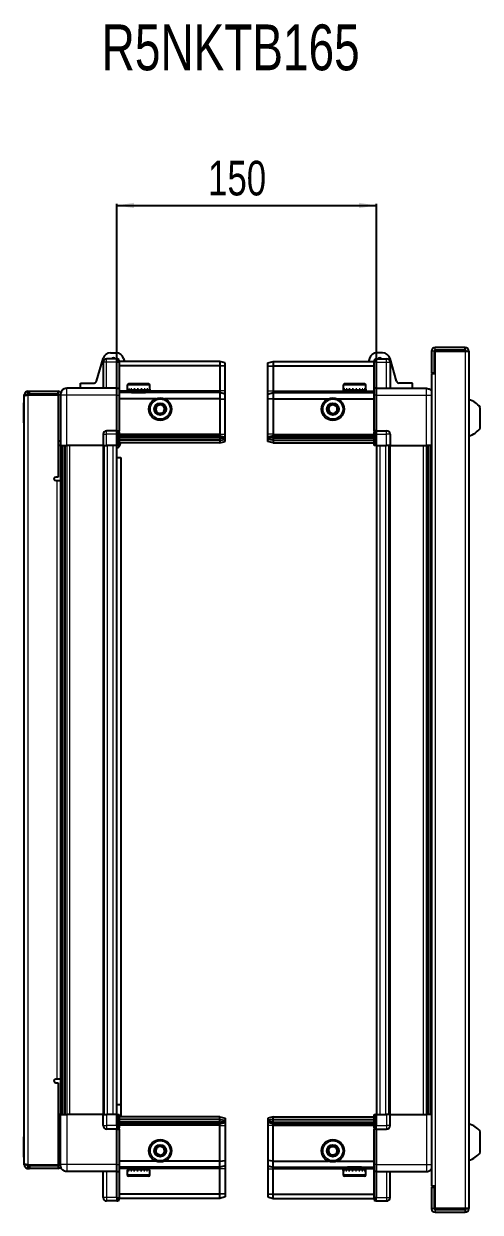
# Model space of a CAD drawing. Header units: millimetres. Extents: x 1132 to 5319, y 708 to 1883.
# Drawn here: x 3138 to 3402, y 1198 to 1883 of the extents above; entities that cross this region are included whole.
import ezdxf

# ---------------------------------------------------------------- set-up
doc = ezdxf.new("R2010")
doc.units = ezdxf.units.MM
doc.layers.add('FORMAT', color=7, linetype='Continuous')
doc.styles.add('SLDTEXTSTYLE0', font='TXT', dxfattribs={"width": 0.75})
doc.dimstyles.new('SLDDIMSTYLE0', dxfattribs={"dimtxt": 20, "dimasz": 10, "dimexe": 0, "dimexo": 0.0625, "dimgap": 5, "dimtad": 2, "dimdec": 1, "dimrnd": 1e-09, "dimzin": 12, "dimdsep": 46, "dimtxsty": 'SLDTEXTSTYLE0', "dimsah": 1, "dimcen": 0.09, "dimadec": 0, "dimazin": 3, "dimtfac": 1, "dimtofl": 0, "dimtmove": 0, "dimatfit": 3, "dimfxl": 0, "dimfrac": 2, "dimtolj": 1, "dimtzin": 12, "dimarcsym": 0})

# ---------------------------------------------------------------- blocks, each defined once
blk = doc.blocks.new('_D_5')
at = {"layer": 'FORMAT'}
for p, q in [((3192.11, 1640.11), (3192.11, 1779.6)), ((3192.11, 1778.6), (3342.11, 1778.6)), ((3342.11, 1640.11), (3342.11, 1779.6))]:
    blk.add_line(p, q, dxfattribs=at)
for points in [[(3192.11, 1778.6), (3202.11, 1777.07), (3202.11, 1780.14)], [(3342.11, 1778.6), (3332.11, 1780.14), (3332.11, 1777.07)]]:
    blk.add_solid(points, dxfattribs=at)
at = {"layer": 'FORMAT', "insert": (3244.94, 1804.39), "char_height": 20, "attachment_point": 1, "style": 'SLDTEXTSTYLE0'}
blk.add_mtext('150', dxfattribs=at)

msp = doc.modelspace()

# ---------------------------------------------------------------- linework, layer by layer
at = {"color": 7, "linetype": 'Continuous', "lineweight": 25}
for p, q in [((3373.96, 1694.5), (3373.96, 1682.1)), ((3375.46, 1694.5), (3375.46, 1682.1)), ((3375.96, 1681.6), (3375.96, 1694.5)), ((3375.96, 1694.5), (3393.36, 1694.5)), ((3393.36, 1696.6), (3376.06, 1696.6)), ((3393.36, 1695.1), (3376.06, 1695.1)), ((3393.36, 1695.1), (3393.36, 1696.6)), ((3393.36, 1694.5), (3395.46, 1694.5)), ((3395.46, 1694.5), (3395.46, 1199.7)), ((3180.48, 1677.19), (3184.25, 1690.34)), ((3184.26, 1688.1), (3184.26, 1673.1)), ((3192.26, 1690.1), (3186.26, 1690.1)), ((3188.57, 1693.6), (3191.8, 1693.6)), ((3192.26, 1690.1), (3192.59, 1690.1)), ((3192.26, 1690.1), (3192.26, 1688.1)), ((3192.26, 1673.3), (3192.26, 1688.1)), ((3192.26, 1673.3), (3192.26, 1688.1)), ((3193.46, 1689.6), (3192.59, 1690.1)), ((3193.46, 1688.1), (3193.46, 1689.6)), ((3251.76, 1688.6), (3193.46, 1688.6)), ((3193.46, 1688.1), (3193.46, 1673.3)), ((3196.12, 1690.34), (3196.62, 1688.6)), ((3251.76, 1688.6), (3251.76, 1686.1)), ((3254.76, 1687.8), (3251.76, 1688.6)), ((3254.76, 1685.95), (3254.76, 1687.8)), ((3279.46, 1687.8), (3282.46, 1688.6)), ((3279.46, 1685.95), (3279.46, 1687.8)), ((3282.46, 1688.6), (3282.46, 1686.1)), ((3282.46, 1688.6), (3340.76, 1688.6)), ((3338.09, 1690.34), (3337.59, 1688.6)), ((3341.62, 1690.1), (3340.76, 1689.6)), ((3340.76, 1689.6), (3340.76, 1688.1)), ((3340.76, 1673.3), (3340.76, 1688.1)), ((3341.96, 1690.1), (3341.62, 1690.1)), ((3341.96, 1688.1), (3341.96, 1690.1)), ((3341.96, 1690.1), (3347.96, 1690.1)), ((3341.96, 1688.1), (3341.96, 1673.3)), ((3345.64, 1693.6), (3342.42, 1693.6)), ((3349.96, 1688.1), (3349.96, 1673.1)), ((3353.74, 1677.19), (3349.97, 1690.34)), ((3251.76, 1686.1), (3193.46, 1686.1)), ((3251.76, 1686.1), (3251.76, 1671.6)), ((3254.76, 1685.95), (3251.76, 1686.1)), ((3254.76, 1671.6), (3254.76, 1685.95)), ((3279.46, 1685.95), (3282.46, 1686.1)), ((3279.46, 1671.6), (3279.46, 1685.95)), ((3282.46, 1686.1), (3282.46, 1671.6)), ((3282.46, 1686.1), (3340.76, 1686.1)), ((3373.86, 1681.6), (3373.86, 1212.6)), ((3373.86, 1681.6), (3375.96, 1681.6)), ((3373.96, 1682.1), (3375.46, 1682.1)), ((3171.31, 1673.1), (3171.31, 1676.1)), ((3171.31, 1676.1), (3179.03, 1676.1)), ((3198.26, 1675), (3198.26, 1672.6)), ((3199.06, 1675.8), (3206.23, 1675.8)), ((3206.23, 1675.8), (3210.46, 1675.8)), ((3211.26, 1672.6), (3211.26, 1675)), ((3322.96, 1675), (3322.96, 1672.1)), ((3323.76, 1675.8), (3335.16, 1675.8)), ((3335.96, 1672.1), (3335.96, 1675)), ((3362.91, 1676.1), (3355.18, 1676.1)), ((3362.91, 1673.1), (3362.91, 1676.1)), ((3140.26, 1669.25), (3138.76, 1669.25)), ((3138.76, 1668.75), (3138.76, 1669.25)), ((3138.76, 1225.45), (3138.76, 1668.75)), ((3140.86, 1669.85), (3140.86, 1671.35)), ((3140.86, 1671.35), (3141.76, 1671.35)), ((3140.86, 1669.85), (3141.76, 1669.85)), ((3140.86, 1669.35), (3158.26, 1669.35)), ((3141.76, 1669.85), (3141.76, 1671.35)), ((3141.76, 1671.35), (3158.26, 1671.35)), ((3141.76, 1669.85), (3158.26, 1669.85)), ((3158.26, 1669.85), (3158.26, 1671.35)), ((3159.76, 1669.35), (3158.26, 1669.35)), ((3158.26, 1669.35), (3158.26, 1621.85)), ((3159.76, 1669.1), (3159.76, 1640.1)), ((3192.26, 1673.1), (3163.26, 1673.1)), ((3192.26, 1673.1), (3192.26, 1673.3)), ((3192.26, 1673.1), (3193.46, 1673.1)), ((3192.26, 1669.1), (3192.26, 1673.1)), ((3192.26, 1648.8), (3192.26, 1669.1)), ((3193.46, 1673.3), (3193.46, 1673.1)), ((3193.46, 1673.1), (3193.46, 1669.1)), ((3251.76, 1670.6), (3193.46, 1670.6)), ((3193.46, 1669.1), (3193.46, 1648.8)), ((3214.76, 1667.1), (3193.46, 1667.1)), ((3198.26, 1672.6), (3198.26, 1672.1)), ((3198.26, 1672.1), (3198.39, 1672.1)), ((3198.58, 1672.6), (3198.39, 1672.6)), ((3198.39, 1672.6), (3198.39, 1672.1)), ((3198.39, 1672.1), (3198.58, 1672.1)), ((3198.58, 1672.6), (3198.58, 1672.1)), ((3198.58, 1672.1), (3199.11, 1672.1)), ((3199.51, 1672.6), (3199.11, 1672.6)), ((3199.11, 1672.6), (3199.11, 1672.1)), ((3199.11, 1672.1), (3199.51, 1672.1)), ((3199.51, 1672.6), (3199.51, 1672.1)), ((3199.51, 1672.1), (3200.38, 1672.1)), ((3200.36, 1672.1), (3200.36, 1672)), ((3200.36, 1672), (3209.16, 1672)), ((3200.95, 1672.6), (3200.38, 1672.6)), ((3200.38, 1672.6), (3200.38, 1672.1)), ((3200.38, 1672.1), (3200.95, 1672.1)), ((3200.76, 1671.6), (3201.45, 1671.12)), ((3200.76, 1671.6), (3205.79, 1671.6)), ((3201.45, 1671.12), (3200.76, 1670.64)), ((3200.76, 1670.64), (3200.76, 1670.6)), ((3200.76, 1670.64), (3205.79, 1670.64)), ((3200.95, 1672.6), (3200.95, 1672.1)), ((3200.95, 1672.1), (3202.08, 1672.1)), ((3201.45, 1671.12), (3205.61, 1671.12)), ((3202.77, 1672.6), (3202.08, 1672.6)), ((3202.08, 1672.6), (3202.08, 1672.1)), ((3202.08, 1672.1), (3202.77, 1672.1)), ((3202.77, 1672.6), (3202.77, 1672.1)), ((3202.77, 1672.1), (3204.04, 1672.1)), ((3204.78, 1672.6), (3204.04, 1672.6)), ((3204.04, 1672.6), (3204.04, 1672.1)), ((3204.04, 1672.1), (3204.27, 1672.1)), ((3204.27, 1672.6), (3204.27, 1672.1)), ((3204.77, 1672.6), (3204.77, 1672.1)), ((3204.77, 1672.1), (3204.78, 1672.1)), ((3204.78, 1672.6), (3204.78, 1672.1)), ((3204.78, 1672.1), (3206.07, 1672.1)), ((3205.61, 1671.12), (3208.07, 1671.12)), ((3205.79, 1671.6), (3208.76, 1671.6)), ((3205.79, 1670.64), (3208.76, 1670.64)), ((3206.79, 1672.6), (3206.07, 1672.6)), ((3206.07, 1672.6), (3206.07, 1672.1)), ((3206.13, 1672.6), (3206.13, 1672.1)), ((3206.13, 1672.1), (3206.79, 1672.1)), ((3206.79, 1672.6), (3206.79, 1672.1)), ((3206.79, 1672.1), (3207.97, 1672.1)), ((3208.59, 1672.6), (3207.97, 1672.6)), ((3207.97, 1672.6), (3207.97, 1672.1)), ((3207.97, 1672.1), (3208.59, 1672.1)), ((3208.07, 1671.12), (3208.76, 1671.6)), ((3208.76, 1670.64), (3208.07, 1671.12)), ((3208.59, 1672.6), (3208.59, 1672.1)), ((3208.59, 1672.1), (3209.56, 1672.1)), ((3208.76, 1670.6), (3208.76, 1670.64)), ((3209.16, 1672), (3209.16, 1672.1)), ((3210.03, 1672.6), (3209.56, 1672.6)), ((3209.56, 1672.6), (3209.56, 1672.1)), ((3209.56, 1672.1), (3210.03, 1672.1)), ((3210.03, 1672.6), (3210.03, 1672.1)), ((3210.03, 1672.1), (3210.68, 1672.1)), ((3210.95, 1672.6), (3210.68, 1672.6)), ((3210.68, 1672.6), (3210.68, 1672.1)), ((3210.68, 1672.1), (3210.95, 1672.1)), ((3210.95, 1672.6), (3210.95, 1672.1)), ((3210.95, 1672.1), (3211.22, 1672.1)), ((3211.26, 1672.6), (3211.22, 1672.6)), ((3211.22, 1672.6), (3211.22, 1672.1)), ((3211.22, 1672.1), (3211.26, 1672.1)), ((3211.26, 1672.6), (3211.26, 1672.1)), ((3251.76, 1667.1), (3219.76, 1667.1)), ((3251.76, 1671.6), (3251.76, 1670.6)), ((3251.76, 1670.6), (3251.76, 1667.1)), ((3254.76, 1669.8), (3251.76, 1670.6)), ((3251.76, 1667.1), (3251.76, 1646.6)), ((3251.76, 1667.1), (3254.76, 1666.77)), ((3254.76, 1669.8), (3254.76, 1671.6)), ((3254.76, 1666.77), (3254.76, 1669.8)), ((3254.76, 1646.6), (3254.76, 1666.77)), ((3279.46, 1669.8), (3279.46, 1671.6)), ((3279.46, 1669.8), (3282.46, 1670.6)), ((3279.46, 1666.77), (3279.46, 1669.8)), ((3282.46, 1667.1), (3279.46, 1666.77)), ((3279.46, 1646.6), (3279.46, 1666.77)), ((3282.46, 1671.6), (3282.46, 1670.6)), ((3282.46, 1670.6), (3282.46, 1667.1)), ((3282.46, 1670.6), (3340.76, 1670.6)), ((3282.46, 1667.1), (3282.46, 1646.6)), ((3282.46, 1667.1), (3314.46, 1667.1)), ((3319.46, 1667.1), (3340.76, 1667.1)), ((3322.96, 1672.1), (3322.99, 1672.1)), ((3323.11, 1672.6), (3322.99, 1672.6)), ((3322.99, 1672.6), (3322.99, 1672.1)), ((3322.99, 1672.1), (3323.11, 1672.1)), ((3323.11, 1672.6), (3323.11, 1672.1)), ((3323.11, 1672.1), (3323.52, 1672.1)), ((3323.86, 1672.6), (3323.52, 1672.6)), ((3323.52, 1672.6), (3323.52, 1672.1)), ((3323.52, 1672.1), (3323.86, 1672.1)), ((3323.86, 1672.6), (3323.86, 1672.1)), ((3323.86, 1672.1), (3324.64, 1672.1)), ((3325.16, 1672.6), (3324.64, 1672.6)), ((3324.64, 1672.6), (3324.64, 1672.1)), ((3324.64, 1672.1), (3325.16, 1672.1)), ((3325.06, 1672.1), (3325.06, 1672)), ((3325.06, 1672), (3333.86, 1672)), ((3325.16, 1672.6), (3325.16, 1672.1)), ((3325.16, 1672.1), (3326.22, 1672.1)), ((3325.46, 1671.6), (3326.15, 1671.12)), ((3325.46, 1671.6), (3333.46, 1671.6)), ((3326.15, 1671.12), (3325.46, 1670.64)), ((3325.46, 1670.64), (3325.46, 1670.6)), ((3325.46, 1670.64), (3333.46, 1670.64)), ((3326.15, 1671.12), (3332.77, 1671.12)), ((3326.88, 1672.6), (3326.22, 1672.6)), ((3326.22, 1672.6), (3326.22, 1672.1)), ((3326.22, 1672.1), (3326.88, 1672.1)), ((3326.88, 1672.6), (3326.88, 1672.1)), ((3326.88, 1672.1), (3328.12, 1672.1)), ((3328.85, 1672.6), (3328.12, 1672.6)), ((3328.12, 1672.6), (3328.12, 1672.1)), ((3328.12, 1672.1), (3328.55, 1672.1)), ((3328.55, 1672.6), (3328.55, 1672.1)), ((3328.85, 1672.6), (3328.85, 1672.1)), ((3328.85, 1672.1), (3330.15, 1672.1)), ((3330.88, 1672.6), (3330.15, 1672.6)), ((3330.15, 1672.6), (3330.15, 1672.1)), ((3330.42, 1672.6), (3330.42, 1672.1)), ((3330.42, 1672.1), (3330.88, 1672.1)), ((3330.88, 1672.6), (3330.88, 1672.1)), ((3330.88, 1672.1), (3332.11, 1672.1)), ((3332.77, 1672.6), (3332.11, 1672.6)), ((3332.11, 1672.6), (3332.11, 1672.1)), ((3332.11, 1672.1), (3332.77, 1672.1)), ((3332.77, 1672.6), (3332.77, 1672.1)), ((3332.77, 1672.1), (3333.82, 1672.1)), ((3332.77, 1671.12), (3333.46, 1671.6)), ((3333.46, 1670.64), (3332.77, 1671.12)), ((3333.46, 1670.6), (3333.46, 1670.64)), ((3334.34, 1672.6), (3333.82, 1672.6)), ((3333.82, 1672.6), (3333.82, 1672.1)), ((3333.82, 1672.1), (3334.34, 1672.1)), ((3333.86, 1672), (3333.86, 1672.1)), ((3334.34, 1672.6), (3334.34, 1672.1)), ((3334.34, 1672.1), (3335.09, 1672.1)), ((3335.42, 1672.6), (3335.09, 1672.6)), ((3335.09, 1672.6), (3335.09, 1672.1)), ((3335.09, 1672.1), (3335.42, 1672.1)), ((3335.42, 1672.6), (3335.42, 1672.1)), ((3335.42, 1672.1), (3335.82, 1672.1)), ((3335.93, 1672.6), (3335.82, 1672.6)), ((3335.82, 1672.6), (3335.82, 1672.1)), ((3335.82, 1672.1), (3335.93, 1672.1)), ((3335.93, 1672.6), (3335.93, 1672.1)), ((3335.93, 1672.1), (3335.96, 1672.1)), ((3340.76, 1673.1), (3340.76, 1673.3)), ((3341.96, 1673.1), (3340.76, 1673.1)), ((3340.76, 1669.1), (3340.76, 1673.1)), ((3340.76, 1648.8), (3340.76, 1669.1)), ((3341.96, 1673.3), (3341.96, 1673.1)), ((3341.96, 1673.1), (3341.96, 1669.1)), ((3341.96, 1673.1), (3370.96, 1673.1)), ((3341.96, 1669.1), (3341.96, 1648.8)), ((3138.76, 1664.74), (3138.46, 1664.74)), ((3138.46, 1653.17), (3138.46, 1664.74)), ((3402.06, 1650.1), (3402.06, 1662.1)), ((3138.46, 1653.17), (3138.76, 1653.17)), ((3184.26, 1646.6), (3184.26, 1640.1)), ((3192.26, 1648.6), (3186.26, 1648.6)), ((3192.26, 1648.6), (3192.26, 1648.8)), ((3192.26, 1648.6), (3192.26, 1646.6)), ((3192.26, 1648.6), (3193.46, 1648.6)), ((3192.26, 1640.1), (3192.26, 1646.6)), ((3192.26, 1640.1), (3192.26, 1646.6)), ((3192.59, 1640.1), (3192.59, 1646.6)), ((3193.46, 1648.8), (3193.46, 1648.6)), ((3193.46, 1647.93), (3193.46, 1648.6)), ((3193.46, 1647.93), (3193.46, 1640.1)), ((3251.76, 1646.6), (3251.76, 1645.6)), ((3254.76, 1644.8), (3254.76, 1646.6)), ((3279.46, 1644.8), (3279.46, 1646.6)), ((3282.46, 1646.6), (3282.46, 1645.6)), ((3340.76, 1648.6), (3340.76, 1648.8)), ((3341.96, 1648.6), (3340.76, 1648.6)), ((3340.76, 1648.6), (3340.76, 1647.93)), ((3340.76, 1640.1), (3340.76, 1647.93)), ((3341.62, 1646.6), (3341.62, 1640.1)), ((3341.96, 1648.8), (3341.96, 1648.6)), ((3341.96, 1646.6), (3341.96, 1648.6)), ((3341.96, 1646.6), (3341.96, 1648.6)), ((3341.96, 1648.6), (3347.96, 1648.6)), ((3341.96, 1646.6), (3341.96, 1640.1)), ((3349.96, 1646.6), (3349.96, 1640.1)), ((3158.26, 1642.85), (3159.76, 1642.85)), ((3159.76, 1640.1), (3158.26, 1640.1)), ((3160.41, 1254.1), (3160.41, 1640.1)), ((3162.2, 1640.1), (3162.2, 1254.1)), ((3162.23, 1640.1), (3162.23, 1254.1)), ((3184.26, 1640.1), (3163.26, 1640.1)), ((3184.26, 1640.1), (3186.26, 1640.1)), ((3184.91, 1254.1), (3184.91, 1640.1)), ((3192.26, 1640.1), (3186.26, 1640.1)), ((3192.11, 1254.1), (3192.11, 1640.1)), ((3192.26, 1640.1), (3192.59, 1640.1)), ((3192.26, 1640.1), (3192.26, 1640.1)), ((3193.46, 1640.1), (3192.59, 1640.1)), ((3192.59, 1640.1), (3192.59, 1640.1)), ((3251.76, 1645.6), (3193.46, 1645.6)), ((3251.76, 1644.6), (3193.46, 1644.6)), ((3251.76, 1643.1), (3193.46, 1643.1)), ((3251.76, 1641.6), (3193.46, 1641.6)), ((3251.76, 1645.6), (3251.76, 1644.6)), ((3251.76, 1645.6), (3254.76, 1644.8)), ((3251.76, 1644.6), (3251.76, 1643.1)), ((3251.76, 1644.6), (3254.76, 1644.06)), ((3251.76, 1643.1), (3254.76, 1643.56)), ((3251.76, 1643.1), (3251.76, 1641.6)), ((3251.76, 1641.6), (3254.76, 1642.41)), ((3254.76, 1644.06), (3254.76, 1644.8)), ((3254.76, 1643.56), (3254.76, 1644.06)), ((3254.76, 1642.41), (3254.76, 1643.56)), ((3282.46, 1645.6), (3279.46, 1644.8)), ((3279.46, 1644.06), (3279.46, 1644.8)), ((3282.46, 1644.6), (3279.46, 1644.06)), ((3279.46, 1643.56), (3279.46, 1644.06)), ((3282.46, 1643.1), (3279.46, 1643.56)), ((3279.46, 1642.41), (3279.46, 1643.56)), ((3282.46, 1641.6), (3279.46, 1642.41)), ((3282.46, 1645.6), (3282.46, 1644.6)), ((3282.46, 1645.6), (3340.76, 1645.6)), ((3282.46, 1644.6), (3340.76, 1644.6)), ((3282.46, 1644.6), (3282.46, 1643.1)), ((3282.46, 1643.1), (3282.46, 1641.6)), ((3282.46, 1643.1), (3340.76, 1643.1)), ((3282.46, 1641.6), (3340.76, 1641.6)), ((3341.62, 1640.1), (3340.76, 1640.1)), ((3341.96, 1640.1), (3341.62, 1640.1)), ((3341.96, 1640.1), (3347.96, 1640.1)), ((3342.11, 1640.1), (3342.11, 1254.1)), ((3349.96, 1640.1), (3347.96, 1640.1)), ((3349.31, 1640.1), (3349.31, 1254.1)), ((3349.96, 1640.1), (3370.96, 1640.1)), ((3371.98, 1254.1), (3371.98, 1640.1)), ((3372.02, 1254.1), (3372.02, 1640.1)), ((3373.81, 1640.1), (3373.81, 1254.1)), ((3192.11, 1633.1), (3194.61, 1633.1)), ((3194.61, 1633.1), (3194.61, 1259.6)), ((3158.26, 1621.85), (3156.91, 1621.85)), ((3156.91, 1619.85), (3157.66, 1619.85)), ((3157.66, 1619.85), (3159.76, 1619.85)), ((3159.76, 1619.85), (3159.76, 1274.35)), ((3157.66, 1274.35), (3156.91, 1274.35)), ((3156.91, 1272.35), (3158.26, 1272.35)), ((3159.76, 1274.35), (3157.66, 1274.35)), ((3158.26, 1272.35), (3158.26, 1224.85)), ((3194.61, 1259.6), (3192.11, 1259.6)), ((3194.61, 1259.6), (3194.61, 1252.6)), ((3159.76, 1254.1), (3158.26, 1254.1)), ((3159.76, 1251.35), (3158.26, 1251.35)), ((3159.76, 1225.1), (3159.76, 1254.1)), ((3184.26, 1254.1), (3163.26, 1254.1)), ((3184.26, 1247.6), (3184.26, 1254.1)), ((3184.26, 1254.1), (3186.26, 1254.1)), ((3192.26, 1254.1), (3186.26, 1254.1)), ((3192.26, 1247.6), (3192.26, 1254.1)), ((3192.26, 1254.1), (3192.59, 1254.1)), ((3192.59, 1247.6), (3192.59, 1254.1)), ((3192.59, 1254.1), (3193.46, 1254.1)), ((3193.46, 1254.1), (3193.46, 1246.28)), ((3251.76, 1252.6), (3193.46, 1252.6)), ((3251.76, 1251.1), (3193.46, 1251.1)), ((3251.76, 1249.6), (3193.46, 1249.6)), ((3251.76, 1248.6), (3193.46, 1248.6)), ((3251.76, 1251.1), (3251.76, 1252.6)), ((3251.76, 1252.6), (3254.76, 1251.8)), ((3251.76, 1249.6), (3251.76, 1251.1)), ((3251.76, 1251.1), (3254.76, 1250.65)), ((3251.76, 1249.6), (3254.76, 1250.15)), ((3251.76, 1248.6), (3251.76, 1249.6)), ((3251.76, 1248.6), (3254.76, 1249.41)), ((3251.76, 1247.6), (3251.76, 1248.6)), ((3254.76, 1251.8), (3254.76, 1250.65)), ((3254.76, 1250.65), (3254.76, 1250.15)), ((3254.76, 1250.15), (3254.76, 1249.41)), ((3254.76, 1249.41), (3254.76, 1247.6)), ((3282.46, 1252.6), (3279.46, 1251.8)), ((3279.46, 1251.8), (3279.46, 1250.65)), ((3282.46, 1251.1), (3279.46, 1250.65)), ((3279.46, 1250.65), (3279.46, 1250.15)), ((3282.46, 1249.6), (3279.46, 1250.15)), ((3279.46, 1250.15), (3279.46, 1249.41)), ((3282.46, 1248.6), (3279.46, 1249.41)), ((3279.46, 1249.41), (3279.46, 1247.6)), ((3282.46, 1251.1), (3282.46, 1252.6)), ((3282.46, 1252.6), (3340.76, 1252.6)), ((3282.46, 1249.6), (3282.46, 1251.1)), ((3282.46, 1251.1), (3340.76, 1251.1)), ((3282.46, 1249.6), (3340.76, 1249.6)), ((3282.46, 1248.6), (3282.46, 1249.6)), ((3282.46, 1248.6), (3340.76, 1248.6)), ((3282.46, 1247.6), (3282.46, 1248.6)), ((3340.76, 1246.28), (3340.76, 1254.1)), ((3340.76, 1254.1), (3341.62, 1254.1)), ((3341.62, 1254.1), (3341.62, 1254.1)), ((3341.62, 1254.1), (3341.62, 1247.6)), ((3341.96, 1254.1), (3341.62, 1254.1)), ((3341.96, 1254.1), (3341.96, 1247.6)), ((3341.96, 1254.1), (3341.96, 1254.1)), ((3341.96, 1254.1), (3347.96, 1254.1)), ((3341.96, 1254.1), (3341.96, 1247.6)), ((3349.96, 1254.1), (3347.96, 1254.1)), ((3349.96, 1247.6), (3349.96, 1254.1)), ((3349.96, 1254.1), (3370.96, 1254.1)), ((3192.26, 1245.6), (3186.26, 1245.6)), ((3192.26, 1247.6), (3192.26, 1245.6)), ((3192.26, 1247.6), (3192.26, 1245.6)), ((3192.26, 1245.6), (3193.46, 1245.6)), ((3192.26, 1245.4), (3192.26, 1245.6)), ((3192.26, 1225.1), (3192.26, 1245.4)), ((3193.46, 1245.6), (3193.46, 1246.28)), ((3193.46, 1245.6), (3193.46, 1245.4)), ((3193.46, 1245.4), (3193.46, 1225.1)), ((3251.76, 1227.1), (3251.76, 1247.6)), ((3254.76, 1247.6), (3254.76, 1227.44)), ((3279.46, 1247.6), (3279.46, 1227.44)), ((3282.46, 1227.1), (3282.46, 1247.6)), ((3340.76, 1246.28), (3340.76, 1245.6)), ((3341.96, 1245.6), (3340.76, 1245.6)), ((3340.76, 1245.4), (3340.76, 1245.6)), ((3340.76, 1225.1), (3340.76, 1245.4)), ((3341.96, 1245.6), (3341.96, 1247.6)), ((3341.96, 1245.6), (3341.96, 1245.4)), ((3341.96, 1245.6), (3347.96, 1245.6)), ((3341.96, 1245.4), (3341.96, 1225.1)), ((3402.06, 1232.1), (3402.06, 1244.1)), ((3138.76, 1241.04), (3138.46, 1241.04)), ((3138.46, 1231.36), (3138.46, 1241.04)), ((3138.46, 1229.47), (3138.46, 1231.36)), ((3138.46, 1229.47), (3138.76, 1229.47)), ((3138.76, 1224.95), (3138.76, 1225.45)), ((3140.26, 1224.95), (3138.76, 1224.95)), ((3158.26, 1224.85), (3140.86, 1224.85)), ((3140.86, 1224.35), (3140.86, 1222.85)), ((3140.86, 1224.35), (3141.76, 1224.35)), ((3140.86, 1222.85), (3141.76, 1222.85)), ((3158.26, 1224.35), (3141.76, 1224.35)), ((3141.76, 1224.35), (3141.76, 1222.85)), ((3158.26, 1222.85), (3141.76, 1222.85)), ((3158.26, 1224.85), (3159.76, 1224.85)), ((3158.26, 1224.35), (3158.26, 1222.85)), ((3192.26, 1221.1), (3163.26, 1221.1)), ((3184.26, 1206.1), (3184.26, 1221.1)), ((3192.26, 1221.1), (3192.26, 1225.1)), ((3192.26, 1221.1), (3193.46, 1221.1)), ((3192.26, 1220.9), (3192.26, 1221.1)), ((3192.26, 1206.1), (3192.26, 1220.9)), ((3214.76, 1227.1), (3193.46, 1227.1)), ((3193.46, 1225.1), (3193.46, 1221.1)), ((3251.76, 1223.6), (3193.46, 1223.6)), ((3193.46, 1221.1), (3193.46, 1220.9)), ((3193.46, 1220.9), (3193.46, 1206.1)), ((3198.26, 1222.1), (3198.26, 1219.2)), ((3198.35, 1222.1), (3198.26, 1222.1)), ((3198.35, 1221.6), (3198.35, 1222.1)), ((3198.52, 1222.1), (3198.35, 1222.1)), ((3198.35, 1221.6), (3198.52, 1221.6)), ((3198.52, 1221.6), (3198.52, 1222.1)), ((3199.01, 1222.1), (3198.52, 1222.1)), ((3199.01, 1221.6), (3199.01, 1222.1)), ((3199.39, 1222.1), (3199.01, 1222.1)), ((3199.01, 1221.6), (3199.39, 1221.6)), ((3199.39, 1221.6), (3199.39, 1222.1)), ((3200.23, 1222.1), (3199.39, 1222.1)), ((3200.23, 1221.6), (3200.23, 1222.1)), ((3200.79, 1222.1), (3200.23, 1222.1)), ((3200.23, 1221.6), (3200.79, 1221.6)), ((3200.36, 1222.2), (3200.36, 1222.1)), ((3205.76, 1222.2), (3200.36, 1222.2)), ((3200.76, 1223.6), (3200.76, 1223.57)), ((3200.76, 1223.57), (3201.45, 1223.09)), ((3200.86, 1223.57), (3200.76, 1223.57)), ((3201.45, 1223.09), (3200.76, 1222.6)), ((3200.86, 1222.6), (3200.76, 1222.6)), ((3200.79, 1221.6), (3200.79, 1222.1)), ((3201.89, 1222.1), (3200.79, 1222.1)), ((3208.76, 1223.57), (3200.86, 1223.57)), ((3208.76, 1222.6), (3200.86, 1222.6)), ((3201.53, 1223.09), (3201.45, 1223.09)), ((3208.07, 1223.09), (3201.53, 1223.09)), ((3201.89, 1221.6), (3201.89, 1222.1)), ((3202.57, 1222.1), (3201.89, 1222.1)), ((3201.89, 1221.6), (3202.57, 1221.6)), ((3202.57, 1221.6), (3202.57, 1222.1)), ((3203.84, 1222.1), (3202.57, 1222.1)), ((3203.84, 1221.6), (3203.84, 1222.1)), ((3204.13, 1222.1), (3203.84, 1222.1)), ((3203.84, 1221.6), (3204.57, 1221.6)), ((3204.13, 1221.6), (3204.13, 1222.1)), ((3204.57, 1221.6), (3204.57, 1222.1)), ((3205.87, 1222.1), (3204.57, 1222.1)), ((3209.16, 1222.2), (3205.76, 1222.2)), ((3205.87, 1221.6), (3205.87, 1222.1)), ((3205.87, 1221.6), (3206.59, 1221.6)), ((3206, 1221.6), (3206, 1222.1)), ((3206.59, 1222.1), (3206, 1222.1)), ((3206.59, 1221.6), (3206.59, 1222.1)), ((3207.79, 1222.1), (3206.59, 1222.1)), ((3207.79, 1221.6), (3207.79, 1222.1)), ((3208.43, 1222.1), (3207.79, 1222.1)), ((3207.79, 1221.6), (3208.43, 1221.6)), ((3208.07, 1223.09), (3208.76, 1223.57)), ((3208.76, 1222.6), (3208.07, 1223.09)), ((3208.43, 1221.6), (3208.43, 1222.1)), ((3209.42, 1222.1), (3208.43, 1222.1)), ((3208.76, 1223.57), (3208.76, 1223.6)), ((3209.16, 1222.1), (3209.16, 1222.2)), ((3209.42, 1221.6), (3209.42, 1222.1)), ((3209.9, 1222.1), (3209.42, 1222.1)), ((3209.42, 1221.6), (3209.9, 1221.6)), ((3209.9, 1221.6), (3209.9, 1222.1)), ((3210.59, 1222.1), (3209.9, 1222.1)), ((3210.59, 1221.6), (3210.59, 1222.1)), ((3210.88, 1222.1), (3210.59, 1222.1)), ((3210.59, 1221.6), (3210.88, 1221.6)), ((3210.88, 1221.6), (3210.88, 1222.1)), ((3211.19, 1222.1), (3210.88, 1222.1)), ((3211.19, 1221.6), (3211.19, 1222.1)), ((3211.25, 1222.1), (3211.19, 1222.1)), ((3211.19, 1221.6), (3211.25, 1221.6)), ((3211.25, 1221.6), (3211.25, 1222.1)), ((3211.26, 1222.1), (3211.25, 1222.1)), ((3211.26, 1219.2), (3211.26, 1222.1)), ((3251.76, 1227.1), (3219.76, 1227.1)), ((3251.76, 1227.1), (3254.76, 1227.44)), ((3251.76, 1223.6), (3251.76, 1227.1)), ((3254.76, 1224.41), (3251.76, 1223.6)), ((3251.76, 1222.6), (3251.76, 1223.6)), ((3251.76, 1208.1), (3251.76, 1222.6)), ((3254.76, 1227.44), (3254.76, 1224.41)), ((3254.76, 1224.41), (3254.76, 1222.6)), ((3254.76, 1222.6), (3254.76, 1208.26)), ((3282.46, 1227.1), (3279.46, 1227.44)), ((3279.46, 1227.44), (3279.46, 1224.41)), ((3279.46, 1224.41), (3282.46, 1223.6)), ((3279.46, 1224.41), (3279.46, 1222.6)), ((3279.46, 1222.6), (3279.46, 1208.26)), ((3282.46, 1227.1), (3314.46, 1227.1)), ((3282.46, 1223.6), (3282.46, 1227.1)), ((3282.46, 1223.6), (3340.76, 1223.6)), ((3282.46, 1222.6), (3282.46, 1223.6)), ((3282.46, 1208.1), (3282.46, 1222.6)), ((3319.46, 1227.1), (3340.76, 1227.1)), ((3322.96, 1222.1), (3322.96, 1219.2)), ((3322.98, 1222.1), (3322.96, 1222.1)), ((3322.98, 1221.6), (3322.98, 1222.1)), ((3323.07, 1222.1), (3322.98, 1222.1)), ((3322.98, 1221.6), (3323.07, 1221.6)), ((3323.07, 1221.6), (3323.07, 1222.1)), ((3323.45, 1222.1), (3323.07, 1222.1)), ((3323.45, 1221.6), (3323.45, 1222.1)), ((3323.76, 1222.1), (3323.45, 1222.1)), ((3323.45, 1221.6), (3323.76, 1221.6)), ((3323.76, 1221.6), (3323.76, 1222.1)), ((3324.5, 1222.1), (3323.76, 1222.1)), ((3324.5, 1221.6), (3324.5, 1222.1)), ((3325.01, 1222.1), (3324.5, 1222.1)), ((3324.5, 1221.6), (3325.01, 1221.6)), ((3325.01, 1221.6), (3325.01, 1222.1)), ((3326.05, 1222.1), (3325.01, 1222.1)), ((3325.06, 1222.2), (3325.06, 1222.1)), ((3333.86, 1222.2), (3325.06, 1222.2)), ((3325.46, 1223.6), (3325.46, 1223.57)), ((3325.46, 1223.57), (3326.15, 1223.09)), ((3333.46, 1223.57), (3325.46, 1223.57)), ((3326.15, 1223.09), (3325.46, 1222.6)), ((3333.46, 1222.6), (3325.46, 1222.6)), ((3326.05, 1221.6), (3326.05, 1222.1)), ((3326.7, 1222.1), (3326.05, 1222.1)), ((3326.05, 1221.6), (3326.7, 1221.6)), ((3332.77, 1223.09), (3326.15, 1223.09)), ((3326.7, 1221.6), (3326.7, 1222.1)), ((3327.92, 1222.1), (3326.7, 1222.1)), ((3327.92, 1221.6), (3327.92, 1222.1)), ((3328.42, 1222.1), (3327.92, 1222.1)), ((3327.92, 1221.6), (3328.65, 1221.6)), ((3328.42, 1221.6), (3328.42, 1222.1)), ((3328.65, 1221.6), (3328.65, 1222.1)), ((3329.95, 1222.1), (3328.65, 1222.1)), ((3329.95, 1221.6), (3329.95, 1222.1)), ((3329.95, 1221.6), (3330.68, 1221.6)), ((3330.29, 1221.6), (3330.29, 1222.1)), ((3330.68, 1222.1), (3330.29, 1222.1)), ((3330.68, 1221.6), (3330.68, 1222.1)), ((3331.93, 1222.1), (3330.68, 1222.1)), ((3331.93, 1221.6), (3331.93, 1222.1)), ((3332.59, 1222.1), (3331.93, 1222.1)), ((3331.93, 1221.6), (3332.59, 1221.6)), ((3332.59, 1221.6), (3332.59, 1222.1)), ((3333.67, 1222.1), (3332.59, 1222.1)), ((3332.77, 1223.09), (3333.46, 1223.57)), ((3333.46, 1222.6), (3332.77, 1223.09)), ((3333.46, 1223.57), (3333.46, 1223.6)), ((3333.67, 1221.6), (3333.67, 1222.1)), ((3334.2, 1222.1), (3333.67, 1222.1)), ((3333.67, 1221.6), (3334.2, 1221.6)), ((3333.86, 1222.1), (3333.86, 1222.2)), ((3334.2, 1221.6), (3334.2, 1222.1)), ((3334.99, 1222.1), (3334.2, 1222.1)), ((3334.99, 1221.6), (3334.99, 1222.1)), ((3335.34, 1222.1), (3334.99, 1222.1)), ((3334.99, 1221.6), (3335.34, 1221.6)), ((3335.34, 1221.6), (3335.34, 1222.1)), ((3335.77, 1222.1), (3335.34, 1222.1)), ((3335.77, 1221.6), (3335.77, 1222.1)), ((3335.91, 1222.1), (3335.77, 1222.1)), ((3335.77, 1221.6), (3335.91, 1221.6)), ((3335.91, 1221.6), (3335.91, 1222.1)), ((3335.96, 1222.1), (3335.91, 1222.1)), ((3335.96, 1219.2), (3335.96, 1222.1)), ((3340.76, 1221.1), (3340.76, 1225.1)), ((3341.96, 1221.1), (3340.76, 1221.1)), ((3340.76, 1220.9), (3340.76, 1221.1)), ((3340.76, 1206.1), (3340.76, 1220.9)), ((3341.96, 1225.1), (3341.96, 1221.1)), ((3341.96, 1221.1), (3341.96, 1220.9)), ((3341.96, 1221.1), (3370.96, 1221.1)), ((3341.96, 1220.9), (3341.96, 1206.1)), ((3341.96, 1220.9), (3341.96, 1206.1)), ((3349.96, 1206.1), (3349.96, 1221.1)), ((3199.21, 1218.4), (3199.06, 1218.4)), ((3210.46, 1218.4), (3199.21, 1218.4)), ((3335.16, 1218.4), (3323.76, 1218.4)), ((3251.76, 1208.1), (3193.46, 1208.1)), ((3254.76, 1208.26), (3251.76, 1208.1)), ((3251.76, 1205.6), (3251.76, 1208.1)), ((3254.76, 1208.26), (3254.76, 1206.41)), ((3279.46, 1208.26), (3282.46, 1208.1)), ((3279.46, 1208.26), (3279.46, 1206.41)), ((3282.46, 1208.1), (3340.76, 1208.1)), ((3282.46, 1205.6), (3282.46, 1208.1)), ((3375.96, 1212.6), (3373.86, 1212.6)), ((3373.96, 1212.1), (3375.46, 1212.1)), ((3373.96, 1212.1), (3373.96, 1199.7)), ((3375.46, 1212.1), (3375.46, 1199.7)), ((3375.96, 1199.7), (3375.96, 1212.6)), ((3192.26, 1204.1), (3186.26, 1204.1)), ((3192.26, 1206.1), (3192.26, 1204.1)), ((3192.26, 1204.1), (3192.59, 1204.1)), ((3192.26, 1204.1), (3192.26, 1204.1)), ((3192.26, 1204.1), (3192.59, 1204.1)), ((3192.59, 1204.1), (3193.46, 1204.6)), ((3192.59, 1204.1), (3193.46, 1204.6)), ((3193.46, 1204.6), (3193.46, 1206.1)), ((3251.76, 1205.6), (3193.46, 1205.6)), ((3254.76, 1206.41), (3251.76, 1205.6)), ((3279.46, 1206.41), (3282.46, 1205.6)), ((3282.46, 1205.6), (3340.76, 1205.6)), ((3340.76, 1206.1), (3340.76, 1204.6)), ((3340.76, 1204.6), (3341.62, 1204.1)), ((3341.96, 1204.1), (3341.62, 1204.1)), ((3341.96, 1204.1), (3341.96, 1206.1)), ((3341.96, 1204.1), (3347.96, 1204.1)), ((3393.36, 1199.7), (3375.96, 1199.7)), ((3376.06, 1199.1), (3393.36, 1199.1)), ((3376.06, 1197.6), (3393.36, 1197.6)), ((3395.46, 1199.7), (3393.36, 1199.7)), ((3393.36, 1199.1), (3393.36, 1197.6))]:
    msp.add_line(p, q, dxfattribs=at)
at = {"color": 8, "linetype": 'Continuous', "lineweight": 18}
for p, q in [((3375.46, 1694.5), (3373.96, 1694.5)), ((3376.06, 1695.1), (3376.06, 1696.6)), ((3393.36, 1694.5), (3393.36, 1199.7)), ((3186.26, 1688.1), (3184.26, 1688.1)), ((3186.26, 1688.1), (3186.26, 1690.1)), ((3186.26, 1673.1), (3186.26, 1688.1)), ((3192.26, 1688.1), (3186.26, 1688.1)), ((3192.26, 1688.1), (3193.46, 1688.1)), ((3341.96, 1688.1), (3340.76, 1688.1)), ((3341.96, 1688.1), (3347.96, 1688.1)), ((3347.96, 1688.1), (3347.96, 1690.1)), ((3347.96, 1673.1), (3347.96, 1688.1)), ((3347.96, 1688.1), (3349.96, 1688.1)), ((3375.96, 1681.6), (3375.96, 1212.6)), ((3198.26, 1675), (3206.43, 1675)), ((3206.43, 1675), (3211.26, 1675)), ((3322.96, 1675), (3335.96, 1675)), ((3140.86, 1669.35), (3140.86, 1224.85)), ((3163.26, 1640.1), (3163.26, 1669.1)), ((3192.26, 1669.1), (3163.26, 1669.1)), ((3192.26, 1673.3), (3193.46, 1673.3)), ((3192.26, 1669.1), (3193.46, 1669.1)), ((3200.76, 1671.6), (3193.46, 1671.6)), ((3251.76, 1671.6), (3208.76, 1671.6)), ((3254.76, 1671.6), (3251.76, 1671.6)), ((3279.46, 1671.6), (3282.46, 1671.6)), ((3282.46, 1671.6), (3325.46, 1671.6)), ((3333.46, 1671.6), (3340.76, 1671.6)), ((3340.76, 1673.3), (3341.96, 1673.3)), ((3341.96, 1669.1), (3340.76, 1669.1)), ((3341.96, 1669.1), (3370.96, 1669.1)), ((3370.96, 1640.1), (3370.96, 1669.1)), ((3184.26, 1646.6), (3186.26, 1646.6)), ((3186.26, 1646.6), (3186.26, 1648.6)), ((3186.26, 1640.1), (3186.26, 1646.6)), ((3192.26, 1646.6), (3186.26, 1646.6)), ((3192.26, 1648.8), (3193.46, 1648.8)), ((3192.26, 1646.6), (3192.59, 1646.6)), ((3251.76, 1646.6), (3193.46, 1646.6)), ((3251.76, 1646.6), (3254.76, 1646.6)), ((3282.46, 1646.6), (3279.46, 1646.6)), ((3282.46, 1646.6), (3340.76, 1646.6)), ((3340.76, 1648.8), (3341.96, 1648.8)), ((3341.96, 1646.6), (3341.62, 1646.6)), ((3341.96, 1646.6), (3347.96, 1646.6)), ((3347.96, 1646.6), (3347.96, 1648.6)), ((3347.96, 1640.1), (3347.96, 1646.6)), ((3349.96, 1646.6), (3347.96, 1646.6)), ((3159.76, 1619.85), (3159.76, 1640.1)), ((3160.99, 1640.1), (3160.99, 1254.1)), ((3163.44, 1254.1), (3163.44, 1640.1)), ((3164.85, 1640.1), (3164.85, 1254.1)), ((3184.26, 1254.1), (3184.26, 1640.1)), ((3186.91, 1254.1), (3186.91, 1640.1)), ((3190.11, 1254.1), (3190.11, 1640.1)), ((3192.26, 1640.1), (3192.59, 1640.1)), ((3344.11, 1640.1), (3344.11, 1254.1)), ((3347.31, 1640.1), (3347.31, 1254.1)), ((3349.96, 1640.1), (3349.96, 1254.1)), ((3369.36, 1254.1), (3369.36, 1640.1)), ((3370.77, 1640.1), (3370.77, 1254.1)), ((3373.22, 1254.1), (3373.22, 1640.1)), ((3157.66, 1274.35), (3157.66, 1619.85)), ((3159.76, 1254.1), (3159.76, 1274.35)), ((3163.26, 1254.1), (3163.26, 1225.1)), ((3186.26, 1254.1), (3186.26, 1247.6)), ((3341.96, 1254.1), (3341.62, 1254.1)), ((3347.96, 1254.1), (3347.96, 1247.6)), ((3370.96, 1254.1), (3370.96, 1225.1)), ((3184.26, 1247.6), (3186.26, 1247.6)), ((3186.26, 1247.6), (3186.26, 1245.6)), ((3192.26, 1247.6), (3186.26, 1247.6)), ((3192.26, 1247.6), (3192.59, 1247.6)), ((3193.46, 1245.4), (3192.26, 1245.4)), ((3251.76, 1247.6), (3193.46, 1247.6)), ((3251.76, 1247.6), (3254.76, 1247.6)), ((3282.46, 1247.6), (3279.46, 1247.6)), ((3282.46, 1247.6), (3340.76, 1247.6)), ((3341.96, 1245.4), (3340.76, 1245.4)), ((3341.96, 1247.6), (3341.62, 1247.6)), ((3341.96, 1247.6), (3347.96, 1247.6)), ((3349.96, 1247.6), (3347.96, 1247.6)), ((3347.96, 1247.6), (3347.96, 1245.6)), ((3192.26, 1225.1), (3163.26, 1225.1)), ((3186.26, 1221.1), (3186.26, 1206.1)), ((3192.26, 1225.1), (3193.46, 1225.1)), ((3193.46, 1220.9), (3192.26, 1220.9)), ((3200.76, 1222.6), (3193.46, 1222.6)), ((3251.76, 1222.6), (3208.76, 1222.6)), ((3254.76, 1222.6), (3251.76, 1222.6)), ((3279.46, 1222.6), (3282.46, 1222.6)), ((3282.46, 1222.6), (3325.46, 1222.6)), ((3333.46, 1222.6), (3340.76, 1222.6)), ((3341.96, 1225.1), (3340.76, 1225.1)), ((3341.96, 1220.9), (3340.76, 1220.9)), ((3341.96, 1225.1), (3370.96, 1225.1)), ((3347.96, 1221.1), (3347.96, 1206.1)), ((3198.43, 1219.2), (3198.26, 1219.2)), ((3211.26, 1219.2), (3198.43, 1219.2)), ((3335.96, 1219.2), (3322.96, 1219.2)), ((3186.26, 1206.1), (3184.26, 1206.1)), ((3186.26, 1206.1), (3186.26, 1204.1)), ((3192.26, 1206.1), (3186.26, 1206.1)), ((3192.26, 1206.1), (3193.46, 1206.1)), ((3341.96, 1206.1), (3340.76, 1206.1)), ((3341.96, 1206.1), (3347.96, 1206.1)), ((3347.96, 1206.1), (3349.96, 1206.1)), ((3347.96, 1206.1), (3347.96, 1204.1)), ((3375.46, 1199.7), (3373.96, 1199.7)), ((3376.06, 1199.1), (3376.06, 1197.6))]:
    msp.add_line(p, q, dxfattribs=at)
at = {"color": 7, "linetype": 'Continuous', "lineweight": 25}
for centre, radius in [((3217.26, 1661.1), 6.5), ((3316.96, 1661.1), 6.5), ((3217.26, 1661.1), 3.46), ((3316.96, 1661.1), 3.46), ((3217.26, 1233.1), 6.5), ((3217.26, 1233.1), 3.46), ((3316.96, 1233.1), 6.5), ((3316.96, 1233.1), 3.46)]:
    msp.add_circle(centre, radius, dxfattribs=at)
at = {"color": 8, "linetype": 'Continuous', "lineweight": 18}
for centre in [(3217.26, 1661.1), (3316.96, 1661.1), (3217.26, 1233.1), (3316.96, 1233.1)]:
    msp.add_circle(centre, 5.7, dxfattribs=at)
at = {"color": 7, "linetype": 'Continuous', "lineweight": 25}
for centre, radius, start, end in [((3376.06, 1694.5), 2.1, 90, 180), ((3376.06, 1694.5), 0.6, 90, 180), ((3393.36, 1694.5), 2.1, 0, 90), ((3393.36, 1694.5), 0.6, 0, 90), ((3188.57, 1689.1), 4.5, 90, 164), ((3186.26, 1688.1), 2, 90, 180), ((3190.21, 1688.7), 1.9, 47.4631, 132.5369), ((3191.8, 1689.1), 4.5, 16, 90), ((3342.42, 1689.1), 4.5, 90, 164), ((3344.01, 1688.7), 1.9, 47.4631, 132.5369), ((3345.64, 1689.1), 4.5, 16, 90), ((3347.96, 1688.1), 2, 360, 90), ((3179.03, 1677.6), 1.5, 270, 344), ((3199.06, 1675), 0.8, 90, 180), ((3210.46, 1675), 0.8, 0, 90), ((3323.76, 1675), 0.8, 90, 180), ((3335.16, 1675), 0.8, 0, 90), ((3355.18, 1677.6), 1.5, 196, 270), ((3140.76, 1668.85), 0.5, 90, 117.52901), ((3158.16, 1669.25), 0.6, 9.59407, 90), ((3158.16, 1669.25), 2.1, 32.2369, 87.2706), ((3200.36, 1671.6), 0.4, 0, 90), ((3209.16, 1671.6), 0.4, 90, 180), ((3325.06, 1671.6), 0.4, 0, 90), ((3333.86, 1671.6), 0.4, 90, 180), ((3217.26, 1661.1), 2.5, 161.00659, 221.00659), ((3217.26, 1661.1), 2.5, 101.00659, 161.00659), ((3217.26, 1661.1), 2.5, 41.00659, 101.00659), ((3217.26, 1661.1), 2.5, 281.00659, 341.00659), ((3217.26, 1661.1), 2.5, 341.00659, 41.00659), ((3316.96, 1661.1), 2.5, 120.74103, 180.74103), ((3316.96, 1661.1), 2.5, 180.74103, 240.74103), ((3316.96, 1661.1), 2.5, 60.74103, 120.74103), ((3316.96, 1661.1), 2.5, 0.74103, 60.74103), ((3316.96, 1661.1), 2.5, 300.74103, 0.74103), ((3392.43, 1655.08), 11.91, 36.1266, 75.29965), ((3217.26, 1661.1), 2.5, 221.00659, 281.00659), ((3316.96, 1661.1), 2.5, 240.74103, 300.74103), ((3186.26, 1646.6), 2, 90, 180), ((3347.96, 1646.6), 2, 0, 90), ((3392.43, 1657.13), 11.91, 284.70035, 323.8734), ((3189.61, 1642.75), 5, 300, 346.70293), ((3156.91, 1620.85), 1, 90, 270), ((3156.91, 1273.35), 1, 90, 270), ((3392.43, 1237.08), 11.91, 36.1266, 75.29965), ((3186.26, 1247.6), 2, 180, 270), ((3347.96, 1247.6), 2, 270, 0), ((3217.26, 1233.1), 2.5, 127.98423, 187.98423), ((3217.26, 1233.1), 2.5, 67.98423, 127.98423), ((3217.26, 1233.1), 2.5, 7.98423, 67.98423), ((3316.96, 1233.1), 2.5, 95.91157, 155.91157), ((3316.96, 1233.1), 2.5, 35.91157, 95.91157), ((3316.96, 1233.1), 2.5, 335.91157, 35.91157), ((3217.26, 1233.1), 2.5, 187.98423, 247.98423), ((3217.26, 1233.1), 2.5, 247.98423, 307.98423), ((3217.26, 1233.1), 2.5, 307.98423, 7.98423), ((3316.96, 1233.1), 2.5, 155.91157, 215.91157), ((3316.96, 1233.1), 2.5, 215.91157, 275.91157), ((3316.96, 1233.1), 2.5, 275.91157, 335.91157), ((3392.43, 1239.13), 11.91, 284.70035, 323.8734), ((3140.76, 1225.35), 0.5, 243.29122, 270), ((3158.16, 1224.95), 0.6, 270, 350.40593), ((3158.16, 1224.95), 2.1, 272.7294, 327.8305), ((3200.36, 1222.6), 0.4, 270, 0), ((3209.16, 1222.6), 0.4, 180, 270), ((3325.06, 1222.6), 0.4, 270, 360), ((3333.86, 1222.6), 0.4, 180, 270), ((3199.06, 1219.2), 0.8, 180, 270), ((3210.46, 1219.2), 0.8, 270, 0), ((3323.76, 1219.2), 0.8, 180, 270), ((3335.16, 1219.2), 0.8, 270, 360), ((3186.26, 1206.1), 2, 180, 270), ((3347.96, 1206.1), 2, 270, 0), ((3376.06, 1199.7), 2.1, 180, 270), ((3376.06, 1199.7), 0.6, 180, 270), ((3393.36, 1199.7), 0.6, 270, 0), ((3393.36, 1199.7), 2.1, 270, 0)]:
    msp.add_arc(centre, radius, start, end, dxfattribs=at)
for centre, start_param, end_param in [((3196.06, 1646.6), 2.418858, 3.141593), ((3338.16, 1646.6), 0, 0.722734), ((3196.06, 1247.6), 3.141593, 3.864327), ((3338.16, 1247.6), 5.560451, 6.283185)]:
    msp.add_ellipse(centre, major_axis=(3.46, 0), ratio=0.57735, start_param=start_param, end_param=end_param, dxfattribs=at)
for points, knots in [([(3140.86, 1671.35), (3140.6, 1671.33), (3140.11, 1671.28), (3139.47, 1670.88), (3139, 1670.32), (3138.78, 1669.75), (3138.76, 1669.38), (3138.76, 1669.25)], [0, 0, 0, 0, 0.230255, 0.448522, 0.666786, 0.88505, 1, 1, 1, 1]), ([(3138.76, 1668.75), (3138.78, 1668.8), (3138.84, 1668.89), (3139.23, 1669.02), (3139.79, 1669.15), (3140.37, 1669.27), (3140.73, 1669.33), (3140.86, 1669.35)], [0, 0, 0, 0, 0.230255, 0.448522, 0.666786, 0.88505, 1, 1, 1, 1]), ([(3163.26, 1673.1), (3162.82, 1673.06), (3162.14, 1672.99), (3161.32, 1672.55), (3160.76, 1672.1), (3160.31, 1671.54), (3159.88, 1670.72), (3159.8, 1670.04), (3159.76, 1669.6)], [0, 0, 0, 0, 0.239457, 0.368361, 0.5, 0.631639, 0.760543, 1, 1, 1, 1]), ([(3159.76, 1669.6), (3159.76, 1669.6), (3159.76, 1669.58), (3159.76, 1669.47), (3159.76, 1669.3), (3159.76, 1669.17), (3159.76, 1669.1)], [0, 0, 0, 0, 0.2493943, 0.5003335, 0.7501667, 1, 1, 1, 1]), ([(3370.96, 1673.1), (3371.4, 1673.06), (3372.08, 1672.99), (3372.89, 1672.55), (3373.44, 1672.11), (3373.72, 1671.74), (3373.86, 1671.56)], [0, 0, 0, 0, 0.384298, 0.591173, 0.802437, 1, 1, 1, 1]), ([(3214.42, 1660.55), (3214.59, 1661.04), (3214.91, 1661.95), (3215.22, 1662.86), (3215.36, 1663.28)], [0, 0, 0, 0, 0.534686, 1, 1, 1, 1]), ([(3216.32, 1658.37), (3216.09, 1658.63), (3215.55, 1659.26), (3214.9, 1660.01), (3214.51, 1660.46), (3214.42, 1660.55)], [0, 0, 0, 0, 0.362901, 0.866875, 1, 1, 1, 1]), ([(3215.36, 1663.28), (3215.87, 1663.38), (3216.82, 1663.57), (3217.76, 1663.75), (3218.2, 1663.83)], [0, 0, 0, 0, 0.534686, 1, 1, 1, 1]), ([(3218.2, 1663.83), (3218.28, 1663.74), (3218.67, 1663.29), (3219.32, 1662.54), (3219.86, 1661.92), (3220.09, 1661.66)], [0, 0, 0, 0, 0.133125, 0.637099, 1, 1, 1, 1]), ([(3220.09, 1661.66), (3219.92, 1661.17), (3219.61, 1660.26), (3219.3, 1659.35), (3219.15, 1658.93)], [0, 0, 0, 0, 0.534686, 1, 1, 1, 1]), ([(3314.44, 1662.52), (3314.88, 1662.78), (3315.71, 1663.27), (3316.54, 1663.76), (3316.92, 1663.99)], [0, 0, 0, 0, 0.534686, 1, 1, 1, 1]), ([(3314.48, 1659.63), (3314.47, 1659.75), (3314.47, 1660.35), (3314.45, 1661.35), (3314.44, 1662.17), (3314.44, 1662.52)], [0, 0, 0, 0, 0.1331247, 0.6370994, 1, 1, 1, 1]), ([(3316.92, 1663.99), (3317.37, 1663.74), (3318.21, 1663.27), (3319.05, 1662.8), (3319.44, 1662.58)], [0, 0, 0, 0, 0.534686, 1, 1, 1, 1]), ([(3319.44, 1662.58), (3319.44, 1662.24), (3319.45, 1661.41), (3319.47, 1660.42), (3319.47, 1659.82), (3319.48, 1659.69)], [0, 0, 0, 0, 0.362901, 0.866875, 1, 1, 1, 1]), ([(3219.15, 1658.93), (3218.65, 1658.83), (3217.7, 1658.64), (3216.76, 1658.46), (3216.32, 1658.37)], [0, 0, 0, 0, 0.534686, 1, 1, 1, 1]), ([(3316.99, 1658.22), (3316.54, 1658.47), (3315.7, 1658.94), (3314.87, 1659.41), (3314.48, 1659.63)], [0, 0, 0, 0, 0.534686, 1, 1, 1, 1]), ([(3319.48, 1659.69), (3319.03, 1659.43), (3318.2, 1658.94), (3317.38, 1658.45), (3316.99, 1658.22)], [0, 0, 0, 0, 0.534686, 1, 1, 1, 1]), ([(3159.76, 1640.1), (3159.8, 1640.1), (3159.87, 1640.1), (3160.48, 1640.1), (3161.36, 1640.1), (3162.35, 1640.1), (3163, 1640.1), (3163.26, 1640.1)], [0, 0, 0, 0, 0.214694, 0.429388, 0.644082, 0.858775, 1, 1, 1, 1]), ([(3373.81, 1640.1), (3373.77, 1640.1), (3373.55, 1640.1), (3372.83, 1640.1), (3371.87, 1640.1), (3371.22, 1640.1), (3370.96, 1640.1)], [0, 0, 0, 0, 0.071707, 0.420979, 0.770251, 1, 1, 1, 1]), ([(3159.76, 1254.1), (3159.8, 1254.1), (3159.87, 1254.1), (3160.48, 1254.1), (3161.36, 1254.1), (3162.35, 1254.1), (3163, 1254.1), (3163.26, 1254.1)], [0, 0, 0, 0, 0.2146939, 0.4293877, 0.6440816, 0.8587754, 1, 1, 1, 1]), ([(3373.81, 1254.1), (3373.77, 1254.1), (3373.55, 1254.1), (3372.83, 1254.1), (3371.87, 1254.1), (3371.22, 1254.1), (3370.96, 1254.1)], [0, 0, 0, 0, 0.0717073, 0.4209791, 0.7702508, 1, 1, 1, 1]), ([(3214.58, 1234.19), (3214.99, 1234.5), (3215.75, 1235.1), (3216.5, 1235.69), (3216.86, 1235.96)], [0, 0, 0, 0, 0.534686, 1, 1, 1, 1]), ([(3216.86, 1235.96), (3217.33, 1235.77), (3218.23, 1235.41), (3219.12, 1235.05), (3219.53, 1234.88)], [0, 0, 0, 0, 0.534686, 1, 1, 1, 1]), ([(3219.53, 1234.88), (3219.58, 1234.54), (3219.69, 1233.72), (3219.83, 1232.74), (3219.92, 1232.15), (3219.93, 1232.02)], [0, 0, 0, 0, 0.362901, 0.866875, 1, 1, 1, 1]), ([(3314.09, 1232.81), (3314.3, 1233.28), (3314.69, 1234.16), (3315.08, 1235.03), (3315.26, 1235.44)], [0, 0, 0, 0, 0.534686, 1, 1, 1, 1]), ([(3315.26, 1235.44), (3315.61, 1235.48), (3316.43, 1235.56), (3317.42, 1235.67), (3318.01, 1235.73), (3318.14, 1235.74)], [0, 0, 0, 0, 0.3629006, 0.8668753, 1, 1, 1, 1]), ([(3318.14, 1235.74), (3318.44, 1235.32), (3319, 1234.54), (3319.57, 1233.76), (3319.83, 1233.4)], [0, 0, 0, 0, 0.534686, 1, 1, 1, 1]), ([(3214.98, 1231.33), (3214.96, 1231.45), (3214.88, 1232.04), (3214.74, 1233.03), (3214.63, 1233.85), (3214.58, 1234.19)], [0, 0, 0, 0, 0.133125, 0.637099, 1, 1, 1, 1]), ([(3217.66, 1230.25), (3217.18, 1230.44), (3216.29, 1230.8), (3215.4, 1231.16), (3214.98, 1231.33)], [0, 0, 0, 0, 0.534686, 1, 1, 1, 1]), ([(3219.93, 1232.02), (3219.53, 1231.7), (3218.77, 1231.11), (3218.01, 1230.52), (3217.66, 1230.25)], [0, 0, 0, 0, 0.534686, 1, 1, 1, 1]), ([(3315.78, 1230.47), (3315.48, 1230.89), (3314.91, 1231.67), (3314.35, 1232.45), (3314.09, 1232.81)], [0, 0, 0, 0, 0.534686, 1, 1, 1, 1]), ([(3318.65, 1230.77), (3318.53, 1230.75), (3317.93, 1230.69), (3316.94, 1230.59), (3316.12, 1230.5), (3315.78, 1230.47)], [0, 0, 0, 0, 0.133125, 0.637099, 1, 1, 1, 1]), ([(3319.83, 1233.4), (3319.62, 1232.93), (3319.22, 1232.05), (3318.83, 1231.17), (3318.65, 1230.77)], [0, 0, 0, 0, 0.534686, 1, 1, 1, 1]), ([(3140.86, 1224.85), (3140.6, 1224.9), (3140.11, 1224.99), (3139.47, 1225.12), (3139, 1225.25), (3138.78, 1225.37), (3138.76, 1225.43), (3138.76, 1225.45)], [0, 0, 0, 0, 0.230255, 0.448522, 0.666786, 0.88505, 1, 1, 1, 1]), ([(3138.76, 1224.95), (3138.78, 1224.7), (3138.84, 1224.21), (3139.23, 1223.57), (3139.79, 1223.1), (3140.37, 1222.88), (3140.73, 1222.86), (3140.86, 1222.85)], [0, 0, 0, 0, 0.230255, 0.448522, 0.666786, 0.88505, 1, 1, 1, 1]), ([(3159.76, 1224.6), (3159.76, 1224.61), (3159.76, 1224.62), (3159.76, 1224.74), (3159.76, 1224.91), (3159.76, 1225.04), (3159.76, 1225.1)], [0, 0, 0, 0, 0.249394, 0.500333, 0.750167, 1, 1, 1, 1]), ([(3163.26, 1221.1), (3162.82, 1221.15), (3162.14, 1221.22), (3161.32, 1221.66), (3160.76, 1222.11), (3160.31, 1222.67), (3159.88, 1223.49), (3159.8, 1224.16), (3159.76, 1224.6)], [0, 0, 0, 0, 0.239457, 0.368361, 0.5, 0.631639, 0.760543, 1, 1, 1, 1]), ([(3370.96, 1221.1), (3371.4, 1221.15), (3372.08, 1221.22), (3372.89, 1221.66), (3373.44, 1222.1), (3373.72, 1222.47), (3373.86, 1222.65)], [0, 0, 0, 0, 0.384298, 0.591173, 0.802437, 1, 1, 1, 1])]:
    msp.add_open_spline(points, degree=3, knots=knots, dxfattribs=at)
for points in [[(3140.86, 1669.85), (3140.78, 1669.85), (3140.62, 1669.83), (3140.42, 1669.69), (3140.28, 1669.49), (3140.27, 1669.33), (3140.26, 1669.25)], [(3140.26, 1224.95), (3140.27, 1224.88), (3140.28, 1224.72), (3140.42, 1224.52), (3140.62, 1224.38), (3140.78, 1224.36), (3140.86, 1224.35)]]:
    msp.add_open_spline(points, degree=3, dxfattribs=at)
at = {"color": 8, "linetype": 'Continuous', "lineweight": 18}
for points, knots in [([(3163.26, 1669.1), (3162.82, 1669.1), (3162.14, 1669.1), (3161.32, 1669.1), (3160.76, 1669.1), (3160.31, 1669.1), (3159.88, 1669.1), (3159.8, 1669.1), (3159.76, 1669.1)], [0, 0, 0, 0, 0.239457, 0.368361, 0.5, 0.631639, 0.760543, 1, 1, 1, 1]), ([(3370.96, 1669.1), (3371.4, 1669.1), (3372.08, 1669.1), (3372.89, 1669.1), (3373.44, 1669.1), (3373.72, 1669.1), (3373.86, 1669.1)], [0, 0, 0, 0, 0.384298, 0.591173, 0.802437, 1, 1, 1, 1]), ([(3163.26, 1225.1), (3162.82, 1225.1), (3162.14, 1225.1), (3161.32, 1225.1), (3160.76, 1225.1), (3160.31, 1225.1), (3159.88, 1225.1), (3159.8, 1225.1), (3159.76, 1225.1)], [0, 0, 0, 0, 0.239457, 0.368361, 0.5, 0.631639, 0.760543, 1, 1, 1, 1]), ([(3370.96, 1225.1), (3371.4, 1225.1), (3372.08, 1225.1), (3372.89, 1225.1), (3373.44, 1225.1), (3373.72, 1225.1), (3373.86, 1225.1)], [0, 0, 0, 0, 0.384298, 0.591173, 0.802437, 1, 1, 1, 1])]:
    msp.add_open_spline(points, degree=3, knots=knots, dxfattribs=at)
for points in [[(3163.26, 1669.1), (3163.26, 1669.63), (3163.26, 1670.68), (3163.26, 1672), (3163.26, 1672.92), (3163.26, 1673.04), (3163.26, 1673.1)], [(3370.96, 1669.1), (3370.96, 1669.63), (3370.96, 1670.68), (3370.96, 1672), (3370.96, 1672.92), (3370.96, 1673.04), (3370.96, 1673.1)], [(3163.26, 1225.1), (3163.26, 1224.58), (3163.26, 1223.53), (3163.26, 1222.21), (3163.26, 1221.28), (3163.26, 1221.16), (3163.26, 1221.1)], [(3370.96, 1225.1), (3370.96, 1224.58), (3370.96, 1223.53), (3370.96, 1222.21), (3370.96, 1221.28), (3370.96, 1221.16), (3370.96, 1221.1)]]:
    msp.add_open_spline(points, degree=3, dxfattribs=at)

# ---------------------------------------------------------------- texts
at = {"layer": 'FORMAT', "insert": (3183.46, 1883.07), "char_height": 26.458, "attachment_point": 1, "style": 'SLDTEXTSTYLE0'}
msp.add_mtext('R5NKTB165', dxfattribs=at)

# ---------------------------------------------------------------- dimensions: what is measured, and where the dimension line sits
at = {"layer": 'FORMAT'}
dim = msp.add_linear_dim(base=(3342.11, 1778.6), p1=(3192.11, 1640.1), p2=(3342.11, 1640.1), angle=0, dimstyle='SLDDIMSTYLE0', dxfattribs=at)
dim.commit()
dim.dimension.update_dxf_attribs({"geometry": '_D_5', "text_midpoint": (3267.11, 1778.6), "dimtype": 160})

doc.saveas('drawing.dxf')
